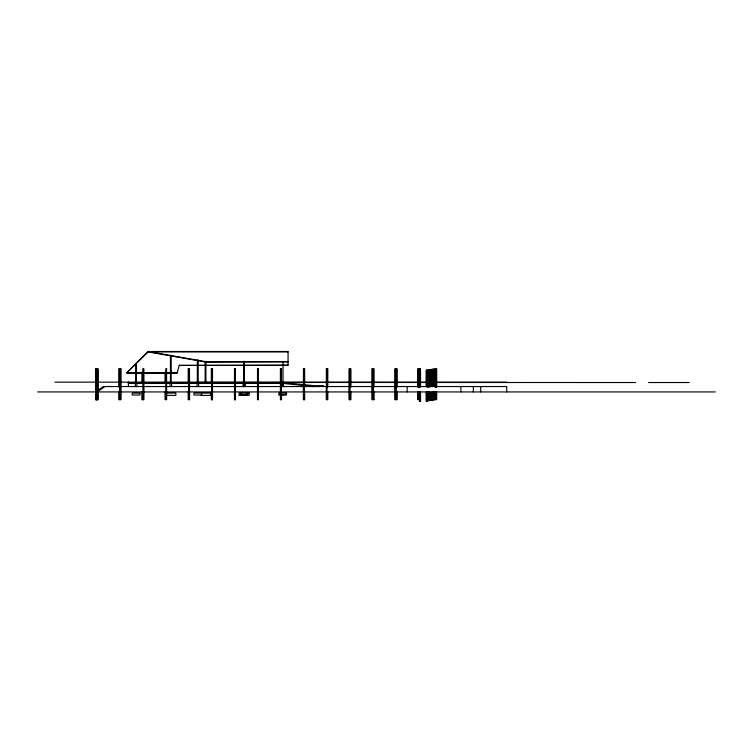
<?xml version="1.0" encoding="UTF-8"?>
<svg xmlns="http://www.w3.org/2000/svg" width="753" height="753" viewBox="0 0 753 753"><rect width="100%" height="100%" fill="white"/><g stroke="black" fill="none" stroke-linecap="round" stroke-linejoin="round"><path stroke-width="1.13" d="M135.324 382.919L135.324 382.148L135.324 386.713M243.323 386.713L243.323 382.449L244.866 382.449L244.866 386.713M281.886 386.713L281.886 382.449L314.123 385.696L314.029 386.618L283.335 383.446L283.429 382.533M288.06 365.13L179.299 365.403L288.06 365.403L288.06 351.491L148.012 351.491L126.692 372.81L148.143 351.905L204.92 361.911L288.06 361.534M126.965 373.083L177.068 373.083L179.299 365.13M135.709 370.674L136.453 370.674M136.462 371.351L135.709 371.304M170.46 355.143L170.423 382.449M171.195 382.449L171.195 355.783L170.423 355.783M170.423 370.674L171.129 370.636M171.176 371.351L170.423 371.304M97.184 391.936L104.846 386.543M95.603 391.936L103.377 386.543L506.703 386.543L506.703 391.936M148.143 351.905L288.06 351.905M204.92 361.911L288.06 361.911M95.612 368.801L97.881 368.801L97.881 399.655L95.612 399.655L95.612 368.801L95.687 399.655M166.658 368.801L165.792 368.801L165.811 399.655M189.587 368.801L188.175 368.801L188.184 382.515M303.355 368.801L304.664 368.801L304.664 387.08M326.284 368.801L327.809 368.801L327.8 387.08M420.362 368.801L420.362 387.08L420.372 368.801L419.6 368.801L419.6 387.08M433.069 369.215L433.069 386.355L433.097 369.215L432.297 369.215L432.335 386.355M428.306 369.827L429.106 369.827L429.106 386.976M419.722 370.655L420.541 370.655L420.541 386.656M126.692 372.81L177.068 373.083M54.875 382.148L506.703 382.148M198.576 382.223L197.041 382.148M283.429 382.223L281.886 382.148M136.867 382.449L135.324 382.449L136.867 382.533L136.867 386.713M204.75 382.533L206.294 382.533M635.692 382.533L197.041 382.449L197.041 386.713M648.549 382.533L689.324 382.533M198.576 382.919L128.387 382.919L128.387 382.148L128.387 386.543M282.271 382.919L285.745 382.919L285.745 383.456L198.576 383.456M128.387 383.456L170.037 383.456M171.58 383.456L197.041 383.456M37.65 391.936L715.35 391.936M165.792 393.094L175.826 393.094L175.826 395.41L165.792 395.41M240.235 395.024L247.953 395.024M200.505 395.41L210.539 395.41L210.539 393.094L193.954 393.094L193.954 395.024L201.663 395.024L201.663 393.094M142.863 399.655L143.738 399.655L143.738 368.801L142.863 368.801L142.966 399.655M257.507 399.655L258.383 399.655L258.373 368.801L257.507 368.801L257.507 399.655L257.611 368.801M374.09 399.655L373.309 399.655L373.309 391.654M419.6 399.655L420.372 399.655L420.362 391.654L420.494 401.509L419.722 401.509L419.6 391.654M433.069 400.069L433.069 392.068L433.097 400.069L432.297 400.069L432.335 392.068M426.979 400.888L427.779 400.888L427.779 391.748M427.12 391.955L427.12 401.095L426.311 401.095L426.311 391.955M148.012 351.491L204.985 361.534M480.725 386.543L480.725 391.936M473.326 386.543L473.326 391.936M460.874 386.543L460.874 391.936M436.702 387.08L436.712 368.801L435.931 368.801L435.94 387.08M436.712 391.654L436.702 399.655L435.931 399.655L435.94 391.654M435.78 387.08L435.78 368.801L434.961 368.801L435.008 387.08M435.78 391.654L435.78 399.655L434.961 399.655L435.008 391.654M435.733 368.801L435.733 387.08M435.733 391.654L435.733 399.655M434.434 386.148L434.406 369.008L433.634 369.008L433.662 386.148M434.406 391.861L434.434 399.862L433.634 399.862L433.662 391.861M431.742 386.562L431.77 369.422L430.97 369.422L430.97 386.562M431.742 392.275L431.77 400.276L430.97 400.276L430.97 392.275M430.443 386.769L430.405 369.619L429.634 369.619L429.671 386.769M430.443 392.482L430.405 400.483L429.634 400.483L429.634 392.482M429.078 391.541L429.106 400.69L428.306 400.69L428.335 391.541M428.335 369.827L428.306 386.976M427.751 387.174L427.779 370.034L426.979 370.034L426.979 387.174M427.12 386.242L427.12 370.241L426.311 370.241L426.311 386.242M426.979 391.748L427.083 401.095M426.349 370.241L426.349 386.242M426.349 391.955L426.349 401.095M420.541 392.369L420.541 401.509M419.769 370.655L419.769 386.656M419.769 392.369L419.769 401.509M418.866 387.08L418.866 368.801L418 368.801L418 387.08M418.866 391.654L418.866 399.655L418 399.655L418 391.654M418.762 368.801L418.762 387.08M418.762 391.654L418.762 399.655M418.103 368.801L418.103 387.08M418.103 391.654L418.103 399.655M407.185 386.543L407.185 391.936M397.236 387.08L397.226 368.801L396.454 368.801L396.464 387.08M397.236 391.654L397.226 399.655L396.454 399.655L396.464 391.654M395.833 368.801L395.833 399.655M395.174 368.801L395.174 399.655M374.081 387.08L374.09 368.801L373.309 368.801L373.309 387.08M374.09 391.654L374.081 399.655M372.904 368.801L372.904 399.655M372.246 368.801L372.246 399.655M350.945 387.08L350.945 368.801L349.213 368.801L349.213 399.655L350.945 399.655L350.945 391.654M350.173 368.801L350.173 387.08M350.173 391.654L350.173 399.655M350.079 368.801L349.976 399.655M349.317 368.801L349.317 399.655M327.8 391.654L327.809 399.655L326.284 399.655L326.388 368.801M327.037 368.801L327.037 399.655M323.545 386.468L323.545 385.696L319.686 385.696L319.686 386.468M318.914 386.468L318.914 385.696L315.055 385.696L315.055 386.468M304.654 391.654L304.664 399.655L303.355 399.655L303.459 368.801M304.231 368.801L304.231 399.655M304.118 368.801L304.118 399.655M303.892 368.801L303.892 387.08M303.892 391.654L303.892 399.655M285.556 393.094L285.556 394.638L279.768 394.638L279.768 393.094M283.043 361.402L283.043 382.449M281.886 383.456L281.886 386.543M281.518 382.515L281.518 368.801L280.427 368.801L280.427 399.655L281.518 399.655L281.518 395.08M281.302 368.801L281.302 399.655M281.198 368.801L281.198 399.655M280.54 368.801L280.54 399.655M258.27 368.801L258.27 399.655M246.984 393.094L246.984 394.638L241.195 394.638L241.195 393.094M244.866 382.148L243.323 382.148M244.866 383.456L244.866 386.543M244.443 361.402L244.443 382.449M243.737 361.402L243.737 382.449M243.708 361.402L243.708 382.449M243.323 383.456L243.323 386.543M235.341 368.801L235.341 399.655M235.237 368.801L235.237 382.515M235.237 391.654L235.237 399.655M234.682 368.801L234.682 399.655M234.578 368.801L234.578 399.655M234.465 382.515L234.465 368.801L235.444 368.801L235.444 399.655L234.465 399.655L234.465 391.654M212.412 368.801L212.412 399.655M212.092 368.801L212.101 382.515M212.092 391.654L212.101 399.655M211.753 368.801L211.753 399.655M211.649 368.801L211.649 399.655M211.32 382.515L211.329 368.801L212.515 368.801L212.515 399.655L211.32 399.655L211.32 391.654M206.294 382.148L204.75 382.148M205.908 361.402L205.908 382.449M205.174 361.402L205.136 382.449M198.576 382.148L198.576 386.713M198.19 360.066L198.19 382.148M189.483 368.801L189.587 399.655L188.175 399.655L188.175 391.654M188.956 368.801L188.956 399.655M188.721 368.801L188.721 399.655M171.58 382.148L170.037 382.148M171.58 386.713L171.58 382.449L170.037 382.449L170.037 386.713M166.554 368.801L166.658 399.655L165.039 399.655L165.039 391.654M165.039 372.227L165.039 382.515M151.522 382.919L151.522 383.456M143.625 368.801L143.625 399.655M142.675 372.227L142.665 382.515M142.675 391.654L142.665 399.655L141.893 399.655L141.903 391.654M141.893 372.227L141.903 382.515M136.481 363.558L136.453 382.449M136.095 382.919L136.095 383.456M135.747 364.301L135.709 382.449M133.008 382.919L133.008 383.456M120.706 368.801L120.706 399.655M120.038 368.801L120.038 399.655M119.529 387.08L119.529 368.801L118.758 368.801L118.758 387.08M119.529 391.654L119.529 399.655L118.758 399.655L118.758 391.654M97.777 368.801L97.758 399.655M97.579 368.801L97.579 399.655M97.401 368.801L97.401 399.655M97.118 368.801L97.118 399.655M96.986 368.801L96.996 399.655M96.808 368.801L96.808 399.655M96.657 368.801L96.619 399.655M96.44 368.801L96.431 399.655M96.252 368.801L96.252 399.655M96.064 368.801L96.064 399.655M95.885 368.801L95.876 399.655M283.429 382.148L283.429 386.713L283.429 382.148M120.809 368.801L119.934 368.801L119.934 399.655L120.809 399.655L120.809 368.801M373.008 368.801L372.142 368.801L372.142 399.655L373.008 399.655L373.008 368.801M395.937 368.801L395.071 368.801L395.071 399.655L395.937 399.655L395.937 368.801M139.954 393.094L132.236 393.094L132.236 395.024L139.954 395.024L139.954 393.094M249.102 393.094L239.078 393.094L239.078 395.41L249.102 395.41L249.102 393.094M286.517 393.094L278.808 393.094L278.808 395.024L286.517 395.024L286.517 393.094M197.455 382.148L197.455 360.066L197.427 382.148"/></g></svg>
